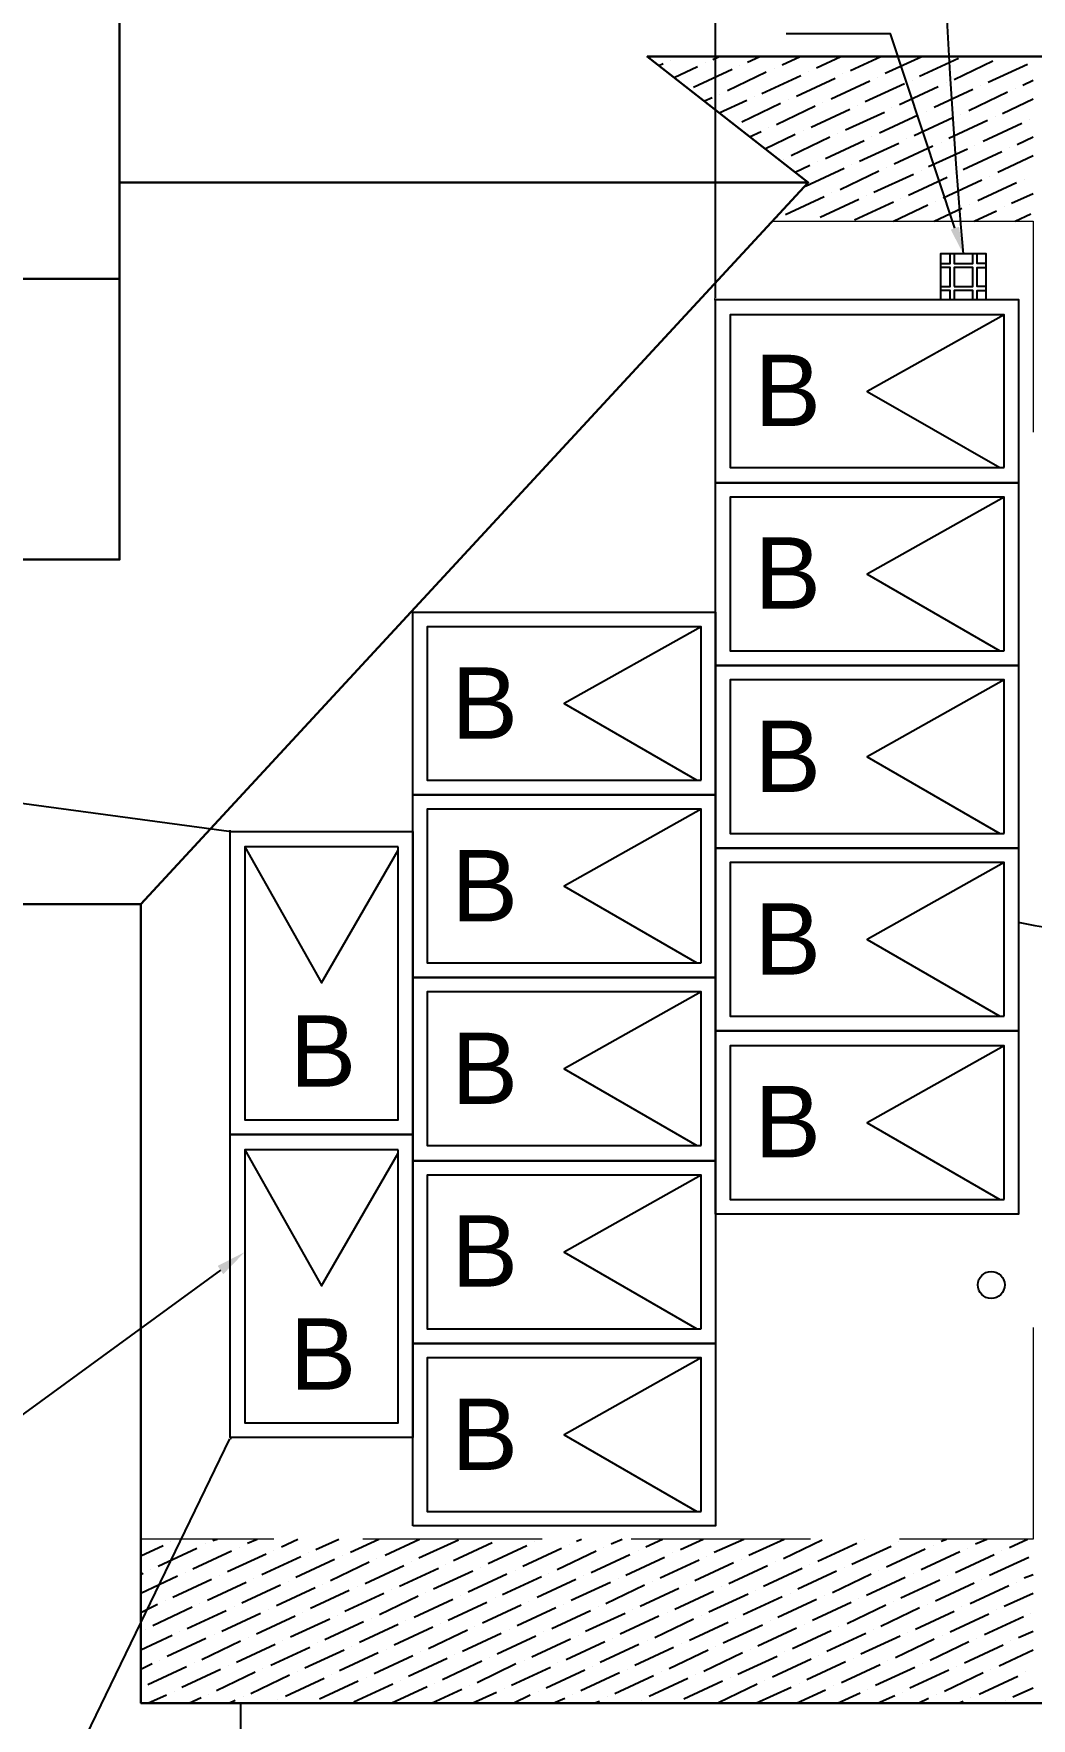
# Model space of a CAD drawing. Header units: millimetres. Extents: x -419 to 20046, y -14642 to 2638.
# Drawn here: x 2924.6 to 3055.6, y -9104.7 to -8883.5 of the extents above; entities that cross this region are included whole.
import ezdxf

# ---------------------------------------------------------------- set-up
doc = ezdxf.new("R2010")
doc.units = ezdxf.units.MM
doc.layers.add('PDF2_0', color=7, linetype='Continuous', true_color=0x636466)
doc.layers.add('PDF2_Text', color=7, linetype='Continuous')
doc.styles.add('PDF Arial', font='arial.ttf')

msp = doc.modelspace()

# ---------------------------------------------------------------- linework, layer by layer
at = {"layer": 'PDF2_0', "color": 7, "lineweight": 30}
for points in [[(2935.85, -8903.096), (2935.85, -8813.911), (3194.593, -8813.911), (3194.593, -8654.706), (3026.124, -8654.706), (3026.124, -8792.75)], [(3194.593, -9102.716), (3194.593, -9191.173), (3066.629, -9191.173), (3066.629, -9102.716), (2938.665, -9102.716), (2938.665, -8997.82), (3026.305, -8903.096), (3005.144, -8886.566), (3066.629, -8886.566)], [(3026.305, -8903.096), (2935.85, -8903.096), (2935.85, -8952.592), (2921.863, -8952.592)], [(2938.665, -8997.82), (2921.863, -8997.82), (2921.863, -8915.719), (2935.85, -8915.719)]]:
    msp.add_lwpolyline(points, dxfattribs=at)
at = {"layer": 'PDF2_0', "color": 7, "lineweight": 25}
for points in [[(3014.136, -8918.262), (3014.136, -8768.502)], [(3045.559, -8909.09), (3037.113, -8883.569), (3023.399, -8883.569)], [(3043.652, -8913.721), (3044.923, -8913.721), (3044.923, -8912.45)], [(3045.468, -8912.45), (3045.468, -8913.721), (3047.92, -8913.721), (3047.92, -8912.45)], [(3049.646, -8913.721), (3048.465, -8913.721), (3048.465, -8912.45)], [(3043.652, -8916.718), (3044.923, -8916.718), (3044.923, -8914.266), (3043.652, -8914.266)], [(3049.646, -8916.718), (3048.465, -8916.718), (3048.465, -8914.266), (3049.646, -8914.266)], [(3044.923, -8918.444), (3044.923, -8917.263), (3043.652, -8917.263)], [(3047.92, -8918.444), (3047.92, -8917.263), (3045.468, -8917.263), (3045.468, -8918.444)], [(3048.465, -8918.444), (3048.465, -8917.263), (3049.646, -8917.263)], [(3014.045, -8918.444), (3013.954, -8918.444)], [(2950.199, -8988.284), (2845.848, -8974.207)], [(2950.381, -8988.284), (2950.381, -8988.102)], [(2949.109, -9045.863), (2715.614, -9216.149), (2541.423, -9216.149)], [(2950.29, -9068.023), (2926.859, -9116.429)], [(2950.381, -9067.932), (2950.562, -9067.932)], [(2951.743, -9102.716), (2951.743, -9200.982)]]:
    msp.add_lwpolyline(points, dxfattribs=at)
at = {"layer": 'PDF2_0', "lineweight": 25}
for points in [[(3006.688, -8887.747), (3007.233, -8887.475)], [(3008.232, -8887.021), (3008.232, -8887.021)], [(3008.686, -8889.291), (3011.774, -8887.838)], [(3011.229, -8890.563), (3016.315, -8888.201)], [(3012.773, -8887.384), (3012.773, -8887.384)], [(3013.772, -8886.93), (3014.59, -8886.566)], [(3015.679, -8891.017), (3020.765, -8888.565)], [(3017.314, -8887.747), (3017.314, -8887.747)], [(3018.313, -8887.293), (3019.948, -8886.566)], [(3021.855, -8888.11), (3021.855, -8888.11)], [(3022.854, -8887.656), (3025.215, -8886.566)], [(3026.305, -8888.474), (3026.305, -8888.474)], [(3027.395, -8888.02), (3030.574, -8886.566)], [(3031.845, -8888.383), (3035.841, -8886.566)], [(3036.386, -8888.746), (3041.2, -8886.566)], [(3040.927, -8889.109), (3046.013, -8886.748)], [(3045.468, -8889.564), (3050.554, -8887.111)], [(3049.918, -8889.927), (3055.095, -8887.566)], [(3051.553, -8886.657), (3051.553, -8886.657)], [(3020.22, -8891.38), (3025.306, -8889.019)], [(3024.761, -8891.743), (3029.847, -8889.382)], [(3029.302, -8892.106), (3034.388, -8889.745)], [(3030.846, -8888.837), (3030.846, -8888.837)], [(3033.752, -8892.47), (3038.929, -8890.108)], [(3035.387, -8889.291), (3035.387, -8889.291)], [(3038.293, -8892.833), (3043.379, -8890.472)], [(3039.928, -8889.654), (3039.928, -8889.654)], [(3044.469, -8890.018), (3044.469, -8890.018)], [(3048.919, -8890.381), (3048.919, -8890.381)], [(3053.46, -8890.744), (3053.46, -8890.744)], [(3054.459, -8890.29), (3055.821, -8889.654)], [(3012.682, -8892.379), (3013.681, -8891.925)], [(3014.59, -8893.923), (3018.222, -8892.288)], [(3014.68, -8891.471), (3014.68, -8891.471)], [(3017.587, -8895.103), (3022.673, -8892.651)], [(3019.221, -8891.834), (3019.221, -8891.834)], [(3023.762, -8892.197), (3023.762, -8892.197)], [(3028.213, -8892.561), (3028.213, -8892.561)], [(3032.753, -8892.924), (3032.753, -8892.924)], [(3042.834, -8893.196), (3047.92, -8890.835)], [(3047.375, -8893.65), (3052.461, -8891.198)], [(3051.825, -8894.014), (3055.821, -8892.106)], [(3022.128, -8895.467), (3027.214, -8893.015)], [(3026.669, -8895.83), (3031.754, -8893.469)], [(3031.21, -8896.193), (3036.295, -8893.832)], [(3035.66, -8896.557), (3040.746, -8894.195)], [(3037.294, -8893.287), (3037.294, -8893.287)], [(3040.201, -8896.92), (3045.286, -8894.559)], [(3041.835, -8893.741), (3041.835, -8893.741)], [(3044.742, -8897.283), (3049.827, -8894.922)], [(3046.285, -8894.104), (3046.285, -8894.104)], [(3050.826, -8894.468), (3050.826, -8894.468)], [(3055.367, -8894.831), (3055.367, -8894.831)], [(3018.586, -8897.101), (3020.13, -8896.375)], [(3020.584, -8898.645), (3024.58, -8896.738)], [(3021.129, -8895.921), (3021.129, -8895.921)], [(3024.035, -8899.554), (3029.121, -8897.101)], [(3025.67, -8896.284), (3025.67, -8896.284)], [(3030.12, -8896.647), (3030.12, -8896.647)], [(3034.661, -8897.011), (3034.661, -8897.011)], [(3039.202, -8897.374), (3039.202, -8897.374)], [(3049.283, -8897.646), (3054.368, -8895.285)], [(3053.733, -8898.101), (3055.821, -8897.101)], [(3028.576, -8899.917), (3033.662, -8897.556)], [(3033.026, -8900.28), (3038.203, -8897.919)], [(3037.567, -8900.643), (3042.653, -8898.282)], [(3042.108, -8901.007), (3047.194, -8898.645)], [(3043.743, -8897.828), (3043.743, -8897.828)], [(3046.649, -8901.37), (3051.735, -8899.009)], [(3048.193, -8898.191), (3048.193, -8898.191)], [(3051.19, -8901.733), (3055.821, -8899.554)], [(3052.734, -8898.555), (3052.734, -8898.555)], [(3023.036, -8900.008), (3023.036, -8900.008)], [(3024.58, -8901.733), (3026.487, -8900.825)], [(3025.942, -8903.55), (3031.028, -8901.188)], [(3027.577, -8900.371), (3027.577, -8900.371)], [(3030.483, -8904.004), (3035.569, -8901.552)], [(3032.027, -8900.734), (3032.027, -8900.734)], [(3036.568, -8901.098), (3036.568, -8901.098)], [(3041.109, -8901.461), (3041.109, -8901.461)], [(3045.65, -8901.824), (3045.65, -8901.824)], [(3034.933, -8904.367), (3040.11, -8902.006)], [(3039.474, -8904.73), (3044.56, -8902.369)], [(3044.015, -8905.094), (3049.101, -8902.732)], [(3048.556, -8905.457), (3053.642, -8903.096)], [(3050.1, -8902.278), (3050.1, -8902.278)], [(3054.641, -8902.641), (3054.641, -8902.641)], [(3023.308, -8907.273), (3028.394, -8904.912)], [(3027.849, -8907.636), (3032.935, -8905.275)], [(3029.393, -8904.458), (3029.393, -8904.458)], [(3032.39, -8908), (3037.476, -8905.638)], [(3033.934, -8904.821), (3033.934, -8904.821)], [(3037.476, -8908.181), (3042.017, -8906.002)], [(3038.475, -8905.184), (3038.475, -8905.184)], [(3043.016, -8905.548), (3043.016, -8905.548)], [(3047.466, -8905.911), (3047.466, -8905.911)], [(3053.006, -8905.82), (3055.821, -8904.549)], [(3022.309, -8907.727), (3022.309, -8907.727)], [(3042.834, -8908.181), (3046.467, -8906.456)], [(3048.102, -8908.181), (3051.008, -8906.819)], [(3052.007, -8906.274), (3052.007, -8906.274)], [(3053.46, -8908.181), (3055.549, -8907.182)], [(2938.665, -9083.371), (2941.571, -9082.009)], [(2940.935, -9084.734), (2946.021, -9082.372)], [(2942.57, -9081.464), (2942.57, -9081.464)], [(2945.476, -9085.097), (2950.562, -9082.736)], [(2947.111, -9081.827), (2947.111, -9081.827)], [(2948.11, -9081.373), (2948.655, -9081.192)], [(2950.017, -9085.46), (2955.103, -9083.099)], [(2951.561, -9082.281), (2951.561, -9082.281)], [(2952.651, -9081.737), (2953.923, -9081.192)], [(2956.102, -9082.645), (2956.102, -9082.645)], [(2957.101, -9082.191), (2959.281, -9081.192)], [(2960.643, -9083.008), (2960.643, -9083.008)], [(2961.642, -9082.554), (2964.639, -9081.192)], [(2966.183, -9082.917), (2969.907, -9081.192)], [(2970.724, -9083.28), (2975.265, -9081.192)], [(2975.174, -9083.644), (2980.351, -9081.282)], [(2979.715, -9084.007), (2984.801, -9081.646)], [(2984.256, -9084.37), (2989.342, -9082.009)], [(2985.891, -9081.192), (2985.891, -9081.192)], [(2988.797, -9084.734), (2993.883, -9082.372)], [(2990.341, -9081.555), (2990.341, -9081.555)], [(2993.338, -9085.188), (2998.424, -9082.736)], [(2994.882, -9081.918), (2994.882, -9081.918)], [(2995.881, -9081.464), (2996.517, -9081.192)], [(2997.788, -9085.551), (3002.874, -9083.19)], [(2999.423, -9082.281), (2999.423, -9082.281)], [(3000.422, -9081.827), (3001.875, -9081.192)], [(3003.964, -9082.645), (3003.964, -9082.645)], [(3004.963, -9082.191), (3007.143, -9081.192)], [(3008.414, -9083.008), (3008.414, -9083.008)], [(3009.504, -9082.554), (3012.501, -9081.192)], [(3013.954, -9082.917), (3017.859, -9081.192)], [(3018.495, -9083.28), (3023.127, -9081.192)], [(3023.036, -9083.735), (3028.122, -9081.282)], [(3027.577, -9084.098), (3032.663, -9081.737)], [(3032.027, -9084.461), (3037.204, -9082.1)], [(3033.662, -9081.192), (3033.662, -9081.192)], [(3036.568, -9084.824), (3041.654, -9082.463)], [(3038.203, -9081.555), (3038.203, -9081.555)], [(3041.109, -9085.188), (3046.195, -9082.826)], [(3042.744, -9082.009), (3042.744, -9082.009)], [(3043.743, -9081.464), (3044.469, -9081.192)], [(3045.65, -9085.551), (3050.736, -9083.19)], [(3047.194, -9082.372), (3047.194, -9082.372)], [(3048.284, -9081.827), (3049.737, -9081.192)], [(3051.735, -9082.736), (3051.735, -9082.736)], [(3052.734, -9082.281), (3055.095, -9081.192)], [(2939.936, -9085.188), (2939.936, -9085.188)], [(2954.558, -9085.823), (2959.644, -9083.462)], [(2959.008, -9086.187), (2964.094, -9083.825)], [(2963.549, -9086.641), (2968.635, -9084.189)], [(2965.184, -9083.371), (2965.184, -9083.371)], [(2968.09, -9087.004), (2973.176, -9084.643)], [(2969.634, -9083.735), (2969.634, -9083.735)], [(2972.631, -9087.367), (2977.717, -9085.006)], [(2974.175, -9084.098), (2974.175, -9084.098)], [(2977.081, -9087.731), (2982.258, -9085.369)], [(2978.716, -9084.461), (2978.716, -9084.461)], [(2983.257, -9084.915), (2983.257, -9084.915)], [(2987.798, -9085.278), (2987.798, -9085.278)], [(3002.329, -9085.914), (3007.415, -9083.553)], [(3006.87, -9086.277), (3011.956, -9083.916)], [(3011.411, -9086.641), (3016.497, -9084.279)], [(3012.955, -9083.462), (3012.955, -9083.462)], [(3015.861, -9087.004), (3020.947, -9084.643)], [(3017.496, -9083.825), (3017.496, -9083.825)], [(3020.402, -9087.367), (3025.488, -9085.006)], [(3022.037, -9084.189), (3022.037, -9084.189)], [(3024.943, -9087.731), (3030.029, -9085.369)], [(3026.487, -9084.552), (3026.487, -9084.552)], [(3031.028, -9084.915), (3031.028, -9084.915)], [(3035.569, -9085.278), (3035.569, -9085.278)], [(3050.1, -9085.914), (3055.277, -9083.553)], [(2938.665, -9085.823), (2938.937, -9085.642)], [(2938.665, -9088.275), (2943.478, -9086.005)], [(2942.843, -9088.82), (2947.929, -9086.459)], [(2944.477, -9085.551), (2944.477, -9085.551)], [(2947.384, -9089.184), (2952.469, -9086.822)], [(2949.018, -9085.914), (2949.018, -9085.914)], [(2951.925, -9089.547), (2957.01, -9087.186)], [(2953.468, -9086.368), (2953.468, -9086.368)], [(2956.466, -9089.91), (2961.551, -9087.549)], [(2958.009, -9086.732), (2958.009, -9086.732)], [(2962.55, -9087.095), (2962.55, -9087.095)], [(2967.091, -9087.458), (2967.091, -9087.458)], [(2981.622, -9088.094), (2986.708, -9085.733)], [(2986.163, -9088.457), (2991.249, -9086.096)], [(2990.704, -9088.82), (2995.79, -9086.459)], [(2992.248, -9085.642), (2992.248, -9085.642)], [(2995.154, -9089.184), (3000.331, -9086.822)], [(2996.789, -9086.005), (2996.789, -9086.005)], [(2999.695, -9089.638), (3004.781, -9087.186)], [(3001.33, -9086.368), (3001.33, -9086.368)], [(3005.871, -9086.732), (3005.871, -9086.732)], [(3010.321, -9087.095), (3010.321, -9087.095)], [(3014.862, -9087.458), (3014.862, -9087.458)], [(3029.484, -9088.185), (3034.57, -9085.733)], [(3033.934, -9088.548), (3039.02, -9086.187)], [(3038.475, -9088.911), (3043.561, -9086.55)], [(3040.11, -9085.642), (3040.11, -9085.642)], [(3043.016, -9089.274), (3048.102, -9086.913)], [(3044.56, -9086.005), (3044.56, -9086.005)], [(3047.557, -9089.638), (3052.643, -9087.276)], [(3049.101, -9086.459), (3049.101, -9086.459)], [(3053.642, -9086.822), (3053.642, -9086.822)], [(3054.641, -9086.277), (3055.821, -9085.823)], [(2938.665, -9090.818), (2940.845, -9089.729)], [(2941.844, -9089.274), (2941.844, -9089.274)], [(2946.385, -9089.638), (2946.385, -9089.638)], [(2960.916, -9090.274), (2966.002, -9087.912)], [(2965.457, -9090.637), (2970.542, -9088.275)], [(2969.998, -9091.091), (2975.083, -9088.639)], [(2971.541, -9087.821), (2971.541, -9087.821)], [(2974.538, -9091.454), (2979.624, -9089.093)], [(2976.082, -9088.185), (2976.082, -9088.185)], [(2978.989, -9091.817), (2984.074, -9089.456)], [(2980.623, -9088.548), (2980.623, -9088.548)], [(2983.53, -9092.181), (2988.615, -9089.819)], [(2985.164, -9088.911), (2985.164, -9088.911)], [(2989.614, -9089.365), (2989.614, -9089.365)], [(2994.155, -9089.729), (2994.155, -9089.729)], [(3004.236, -9090.001), (3009.322, -9087.64)], [(3008.777, -9090.364), (3013.863, -9088.003)], [(3013.227, -9090.728), (3018.404, -9088.366)], [(3017.768, -9091.091), (3022.854, -9088.73)], [(3019.403, -9087.912), (3019.403, -9087.912)], [(3022.309, -9091.454), (3027.395, -9089.093)], [(3023.944, -9088.275), (3023.944, -9088.275)], [(3026.85, -9091.817), (3031.936, -9089.456)], [(3028.394, -9088.639), (3028.394, -9088.639)], [(3031.391, -9092.272), (3036.477, -9089.819)], [(3032.935, -9089.002), (3032.935, -9089.002)], [(3037.476, -9089.365), (3037.476, -9089.365)], [(3042.017, -9089.729), (3042.017, -9089.729)], [(3052.007, -9090.001), (3055.821, -9088.275)], [(2940.209, -9092.544), (2945.386, -9090.092)], [(2944.75, -9092.907), (2949.836, -9090.546)], [(2949.291, -9093.271), (2954.377, -9090.909)], [(2950.926, -9090.001), (2950.926, -9090.001)], [(2953.832, -9093.634), (2958.918, -9091.273)], [(2955.376, -9090.364), (2955.376, -9090.364)], [(2958.282, -9093.997), (2963.459, -9091.636)], [(2959.917, -9090.818), (2959.917, -9090.818)], [(2962.823, -9094.36), (2967.909, -9091.999)], [(2964.458, -9091.182), (2964.458, -9091.182)], [(2968.999, -9091.545), (2968.999, -9091.545)], [(2973.449, -9091.908), (2973.449, -9091.908)], [(2988.071, -9092.544), (2993.156, -9090.183)], [(2992.611, -9092.907), (2997.697, -9090.546)], [(2997.062, -9093.271), (3002.238, -9090.909)], [(2998.696, -9090.092), (2998.696, -9090.092)], [(3001.603, -9093.634), (3006.688, -9091.273)], [(3003.237, -9090.455), (3003.237, -9090.455)], [(3006.143, -9094.088), (3011.229, -9091.636)], [(3007.778, -9090.818), (3007.778, -9090.818)], [(3012.228, -9091.182), (3012.228, -9091.182)], [(3016.769, -9091.545), (3016.769, -9091.545)], [(3021.31, -9091.908), (3021.31, -9091.908)], [(3035.841, -9092.635), (3040.927, -9090.183)], [(3040.382, -9092.998), (3045.468, -9090.637)], [(3044.923, -9093.361), (3050.009, -9091)], [(3046.467, -9090.092), (3046.467, -9090.092)], [(3049.464, -9093.725), (3054.55, -9091.363)], [(3051.008, -9090.455), (3051.008, -9090.455)], [(3055.549, -9090.909), (3055.549, -9090.909)], [(2938.665, -9095.723), (2942.752, -9093.815)], [(2939.21, -9092.998), (2939.21, -9092.998)], [(2942.116, -9096.54), (2947.202, -9094.179)], [(2943.751, -9093.361), (2943.751, -9093.361)], [(2948.292, -9093.725), (2948.292, -9093.725)], [(2952.742, -9094.088), (2952.742, -9094.088)], [(2967.364, -9094.724), (2972.45, -9092.362)], [(2971.905, -9095.087), (2976.991, -9092.726)], [(2976.446, -9095.541), (2981.532, -9093.089)], [(2977.99, -9092.272), (2977.99, -9092.272)], [(2980.896, -9095.904), (2985.982, -9093.543)], [(2982.531, -9092.635), (2982.531, -9092.635)], [(2985.437, -9096.268), (2990.523, -9093.906)], [(2987.072, -9092.998), (2987.072, -9092.998)], [(2991.522, -9093.361), (2991.522, -9093.361)], [(2996.063, -9093.815), (2996.063, -9093.815)], [(3000.604, -9094.179), (3000.604, -9094.179)], [(3010.684, -9094.451), (3015.77, -9092.09)], [(3015.135, -9094.814), (3020.311, -9092.453)], [(3019.676, -9095.178), (3024.761, -9092.816)], [(3024.216, -9095.541), (3029.302, -9093.18)], [(3025.851, -9092.362), (3025.851, -9092.362)], [(3028.757, -9095.904), (3033.843, -9093.543)], [(3030.301, -9092.726), (3030.301, -9092.726)], [(3033.208, -9096.268), (3038.384, -9093.906)], [(3034.842, -9093.089), (3034.842, -9093.089)], [(3039.383, -9093.452), (3039.383, -9093.452)], [(3043.924, -9093.815), (3043.924, -9093.815)], [(3048.374, -9094.179), (3048.374, -9094.179)], [(3053.914, -9094.088), (3055.821, -9093.271)], [(2946.657, -9096.994), (2951.743, -9094.542)], [(2951.198, -9097.357), (2956.284, -9094.996)], [(2955.739, -9097.721), (2960.825, -9095.359)], [(2957.283, -9094.451), (2957.283, -9094.451)], [(2960.189, -9098.084), (2965.366, -9095.723)], [(2961.824, -9094.814), (2961.824, -9094.814)], [(2964.73, -9098.447), (2969.816, -9096.086)], [(2966.365, -9095.269), (2966.365, -9095.269)], [(2969.271, -9098.81), (2974.357, -9096.449)], [(2970.906, -9095.632), (2970.906, -9095.632)], [(2975.356, -9095.995), (2975.356, -9095.995)], [(2979.897, -9096.358), (2979.897, -9096.358)], [(2989.978, -9096.631), (2995.064, -9094.27)], [(2994.519, -9096.994), (2999.605, -9094.633)], [(2998.969, -9097.357), (3004.055, -9094.996)], [(3003.51, -9097.721), (3008.596, -9095.359)], [(3005.144, -9094.542), (3005.144, -9094.542)], [(3008.051, -9098.175), (3013.137, -9095.723)], [(3009.595, -9094.905), (3009.595, -9094.905)], [(3012.592, -9098.538), (3017.678, -9096.086)], [(3014.136, -9095.269), (3014.136, -9095.269)], [(3018.677, -9095.632), (3018.677, -9095.632)], [(3023.217, -9095.995), (3023.217, -9095.995)], [(3027.668, -9096.449), (3027.668, -9096.449)], [(3037.749, -9096.722), (3042.834, -9094.27)], [(3042.289, -9097.085), (3047.375, -9094.633)], [(3046.83, -9097.448), (3051.916, -9095.087)], [(3051.371, -9097.811), (3055.821, -9095.723)], [(3052.915, -9094.542), (3052.915, -9094.542)], [(2938.665, -9098.266), (2940.118, -9097.539)], [(2939.573, -9100.264), (2944.659, -9097.902)], [(2941.117, -9097.085), (2941.117, -9097.085)], [(2944.023, -9100.627), (2949.109, -9098.266)], [(2945.658, -9097.448), (2945.658, -9097.448)], [(2948.564, -9101.081), (2953.65, -9098.629)], [(2950.199, -9097.811), (2950.199, -9097.811)], [(2954.649, -9098.175), (2954.649, -9098.175)], [(2959.19, -9098.538), (2959.19, -9098.538)], [(2973.812, -9099.174), (2978.898, -9096.812)], [(2978.262, -9099.628), (2983.439, -9097.176)], [(2982.803, -9099.991), (2987.889, -9097.539)], [(2984.438, -9096.722), (2984.438, -9096.722)], [(2987.344, -9100.354), (2992.43, -9097.993)], [(2988.979, -9097.085), (2988.979, -9097.085)], [(2991.885, -9100.718), (2996.971, -9098.356)], [(2993.429, -9097.448), (2993.429, -9097.448)], [(2997.97, -9097.902), (2997.97, -9097.902)], [(3002.511, -9098.266), (3002.511, -9098.266)], [(3007.052, -9098.629), (3007.052, -9098.629)], [(3017.042, -9098.901), (3022.218, -9096.54)], [(3021.583, -9099.265), (3026.669, -9096.903)], [(3026.124, -9099.628), (3031.21, -9097.267)], [(3030.665, -9099.991), (3035.75, -9097.63)], [(3032.209, -9096.812), (3032.209, -9096.812)], [(3035.115, -9100.354), (3040.291, -9097.993)], [(3036.75, -9097.176), (3036.75, -9097.176)], [(3039.656, -9100.718), (3044.742, -9098.356)], [(3041.29, -9097.539), (3041.29, -9097.539)], [(3045.831, -9097.902), (3045.831, -9097.902)], [(3050.282, -9098.266), (3050.282, -9098.266)], [(3054.822, -9098.629), (3054.822, -9098.629)], [(2953.105, -9101.444), (2958.191, -9098.992)], [(2957.646, -9101.808), (2962.732, -9099.446)], [(2962.096, -9102.171), (2967.182, -9099.81)], [(2963.731, -9098.901), (2963.731, -9098.901)], [(2966.637, -9102.534), (2971.723, -9100.173)], [(2968.272, -9099.355), (2968.272, -9099.355)], [(2971.541, -9102.716), (2976.264, -9100.536)], [(2972.722, -9099.719), (2972.722, -9099.719)], [(2977.263, -9100.082), (2977.263, -9100.082)], [(2981.804, -9100.445), (2981.804, -9100.445)], [(2986.345, -9100.809), (2986.345, -9100.809)], [(2996.426, -9101.081), (3001.512, -9098.72)], [(3000.876, -9101.444), (3005.962, -9099.083)], [(3005.417, -9101.808), (3010.503, -9099.446)], [(3009.958, -9102.171), (3015.044, -9099.81)], [(3011.502, -9098.992), (3011.502, -9098.992)], [(3014.499, -9102.625), (3019.585, -9100.173)], [(3016.043, -9099.355), (3016.043, -9099.355)], [(3019.403, -9102.716), (3024.035, -9100.627)], [(3020.584, -9099.719), (3020.584, -9099.719)], [(3025.125, -9100.082), (3025.125, -9100.082)], [(3029.575, -9100.445), (3029.575, -9100.445)], [(3044.197, -9101.172), (3049.283, -9098.72)], [(3048.738, -9101.535), (3053.823, -9099.174)], [(3053.188, -9101.898), (3055.821, -9100.718)], [(2939.573, -9102.716), (2942.025, -9101.626)], [(2943.024, -9101.172), (2943.024, -9101.172)], [(2944.931, -9102.716), (2946.566, -9101.989)], [(2947.565, -9101.535), (2947.565, -9101.535)], [(2950.199, -9102.716), (2951.016, -9102.352)], [(2952.106, -9101.898), (2952.106, -9101.898)], [(2955.557, -9102.716), (2955.557, -9102.716)], [(2956.556, -9102.262), (2956.556, -9102.262)], [(2961.097, -9102.625), (2961.097, -9102.625)], [(2976.809, -9102.716), (2980.805, -9100.899)], [(2982.167, -9102.716), (2985.346, -9101.263)], [(2987.526, -9102.716), (2989.796, -9101.626)], [(2990.886, -9101.172), (2990.886, -9101.172)], [(2992.793, -9102.716), (2994.337, -9102.08)], [(2995.336, -9101.535), (2995.336, -9101.535)], [(2998.151, -9102.716), (2998.878, -9102.443)], [(2999.877, -9101.898), (2999.877, -9101.898)], [(3004.418, -9102.352), (3004.418, -9102.352)], [(3008.959, -9102.716), (3008.959, -9102.716)], [(3024.761, -9102.716), (3028.576, -9100.99)], [(3030.12, -9102.716), (3033.117, -9101.353)], [(3034.116, -9100.899), (3034.116, -9100.899)], [(3035.387, -9102.716), (3037.658, -9101.717)], [(3038.657, -9101.263), (3038.657, -9101.263)], [(3040.746, -9102.716), (3042.108, -9102.08)], [(3043.198, -9101.626), (3043.198, -9101.626)], [(3046.013, -9102.716), (3046.649, -9102.443)], [(3047.648, -9101.989), (3047.648, -9101.989)], [(3052.189, -9102.352), (3052.189, -9102.352)]]:
    msp.add_lwpolyline(points, dxfattribs=at)
at = {"layer": 'PDF2_0', "color": 7, "lineweight": 20}
for points in [[(3021.583, -8908.181), (3055.821, -8908.181), (3055.821, -8935.881)], [(3055.821, -9053.401), (3055.821, -9081.192), (3038.293, -9081.192)], [(2956.102, -9081.192), (2938.665, -9081.192)], [(2991.34, -9081.192), (2967.818, -9081.192)], [(3026.578, -9081.192), (3003.056, -9081.192)]]:
    msp.add_lwpolyline(points, dxfattribs=at)
at = {"layer": 'PDF2_0', "color": 7, "lineweight": 25}
for points in [[(3043.652, -8918.444), (3049.646, -8918.444), (3049.646, -8912.45), (3043.652, -8912.45)], [(3045.468, -8916.718), (3047.92, -8916.718), (3047.92, -8914.266), (3045.468, -8914.266)]]:
    msp.add_lwpolyline(points, close=True, dxfattribs=at)
at = {"layer": 'PDF2_0', "color": 5, "lineweight": 25}
for points in [[(3014.136, -8942.511), (3014.136, -8918.444), (3053.914, -8918.444), (3053.914, -8942.511)], [(3052.007, -8940.513), (3052.007, -8920.442), (3016.043, -8920.442), (3016.043, -8940.513)], [(3014.136, -8966.487), (3014.136, -8942.511), (3053.914, -8942.511), (3053.914, -8966.487)], [(3052.007, -8964.58), (3052.007, -8944.418), (3016.043, -8944.418), (3016.043, -8964.58)], [(2974.357, -8983.47), (2974.357, -8959.494), (3014.136, -8959.494), (3014.136, -8983.47)], [(3012.228, -8981.563), (3012.228, -8961.401), (2976.264, -8961.401), (2976.264, -8981.563)], [(3014.136, -8990.463), (3014.136, -8966.487), (3053.914, -8966.487), (3053.914, -8990.463)], [(3052.007, -8988.556), (3052.007, -8968.394), (3016.043, -8968.394), (3016.043, -8988.556)], [(2974.357, -9007.447), (2974.357, -8983.47), (3014.136, -8983.47), (3014.136, -9007.447)], [(3012.228, -9005.539), (3012.228, -8985.378), (2976.264, -8985.378), (2976.264, -9005.539)], [(2974.357, -9028.062), (2950.381, -9028.062), (2950.381, -8988.284), (2974.357, -8988.284)], [(2972.45, -8990.282), (2952.288, -8990.282), (2952.288, -9026.155), (2972.45, -9026.155)], [(3014.136, -9014.44), (3014.136, -8990.463), (3053.914, -8990.463), (3053.914, -9014.44)], [(3052.007, -9012.532), (3052.007, -8992.371), (3016.043, -8992.371), (3016.043, -9012.532)], [(2974.357, -9031.514), (2974.357, -9007.447), (3014.136, -9007.447), (3014.136, -9031.514)], [(3012.228, -9029.516), (3012.228, -9009.354), (2976.264, -9009.354), (2976.264, -9029.516)], [(3014.136, -9038.507), (3014.136, -9014.44), (3053.914, -9014.44), (3053.914, -9038.507)], [(3052.007, -9036.599), (3052.007, -9016.438), (3016.043, -9016.438), (3016.043, -9036.599)], [(2974.357, -9067.841), (2950.381, -9067.841), (2950.381, -9028.062), (2974.357, -9028.062)], [(2972.45, -9030.061), (2952.288, -9030.061), (2952.288, -9065.934), (2972.45, -9065.934)], [(2974.357, -9055.49), (2974.357, -9031.514), (3014.136, -9031.514), (3014.136, -9055.49)], [(3012.228, -9053.583), (3012.228, -9033.421), (2976.264, -9033.421), (2976.264, -9053.583)], [(2974.357, -9079.466), (2974.357, -9055.49), (3014.136, -9055.49), (3014.136, -9079.466)], [(3012.228, -9077.559), (3012.228, -9057.397), (2976.264, -9057.397), (2976.264, -9077.559)]]:
    msp.add_lwpolyline(points, close=True, dxfattribs=at)
for points in [[(3052.007, -8920.442), (3034.025, -8930.523), (3051.462, -8940.513)], [(3052.007, -8944.418), (3034.025, -8954.499), (3051.462, -8964.58)], [(3012.228, -8961.401), (2994.246, -8971.482), (3011.683, -8981.563)], [(3052.007, -8968.394), (3034.025, -8978.475), (3051.462, -8988.556)], [(3012.228, -8985.378), (2994.246, -8995.458), (3011.683, -9005.539)], [(2952.288, -8990.282), (2962.369, -9008.173), (2972.45, -8990.736)], [(3052.007, -8992.371), (3034.025, -9002.452), (3051.462, -9012.532)], [(3012.228, -9009.354), (2994.246, -9019.435), (3011.683, -9029.516)], [(3052.007, -9016.438), (3034.025, -9026.519), (3051.462, -9036.599)], [(2952.288, -9030.061), (2962.369, -9047.952), (2972.45, -9030.515)], [(3012.228, -9033.421), (2994.246, -9043.502), (3011.683, -9053.583)], [(3012.228, -9057.397), (2994.246, -9067.478), (3011.683, -9077.559)]]:
    msp.add_lwpolyline(points, dxfattribs=at)
at = {"layer": 'PDF2_0', "color": 7, "lineweight": 25}
msp.add_circle((3050.327, -9047.816), 1.771, dxfattribs=at)
at = {"layer": 'PDF2_0', "color": 1, "lineweight": 25}
for centre, radius, start, end in [((3953.209, -8832.995), 910.035, 169.115549, 185.008868), ((3072.941, -8909.771), 92.408, 258.07433, 280.48646)]:
    msp.add_arc(centre, radius, start, end, dxfattribs=at)
at = {"layer": 'PDF2_0', "color": 7, "transparency": 33554559}
for points in [[(3046.104, -8908.908), (3046.649, -8912.45), (3045.014, -8909.271)], [(3014.136, -8918.262), (3014.136, -8918.444), (3014.136, -8918.444)], [(2950.199, -8988.284), (2950.381, -8988.284), (2950.381, -8988.284)], [(2948.746, -9045.318), (2952.288, -9043.502), (2949.472, -9046.408)], [(2950.29, -9068.023), (2950.381, -9067.841), (2950.381, -9067.841)]]:
    msp.add_solid(points, dxfattribs=at)

# ---------------------------------------------------------------- texts
at = {"layer": 'PDF2_Text', "char_height": 9.375, "attachment_point": 7, "style": 'PDF Arial'}
for insert in [(3019.221, -8935.064), (3019.221, -8959.04), (2979.443, -8976.114), (3019.221, -8983.107), (2979.443, -9000.09), (3019.221, -9007.083), (2958.191, -9021.796), (2979.443, -9024.066), (3019.221, -9031.06), (2979.443, -9048.043), (2958.191, -9061.575), (2979.443, -9072.11)]:
    msp.add_mtext('B', dxfattribs=dict(at, insert=insert))

doc.saveas('drawing.dxf')
